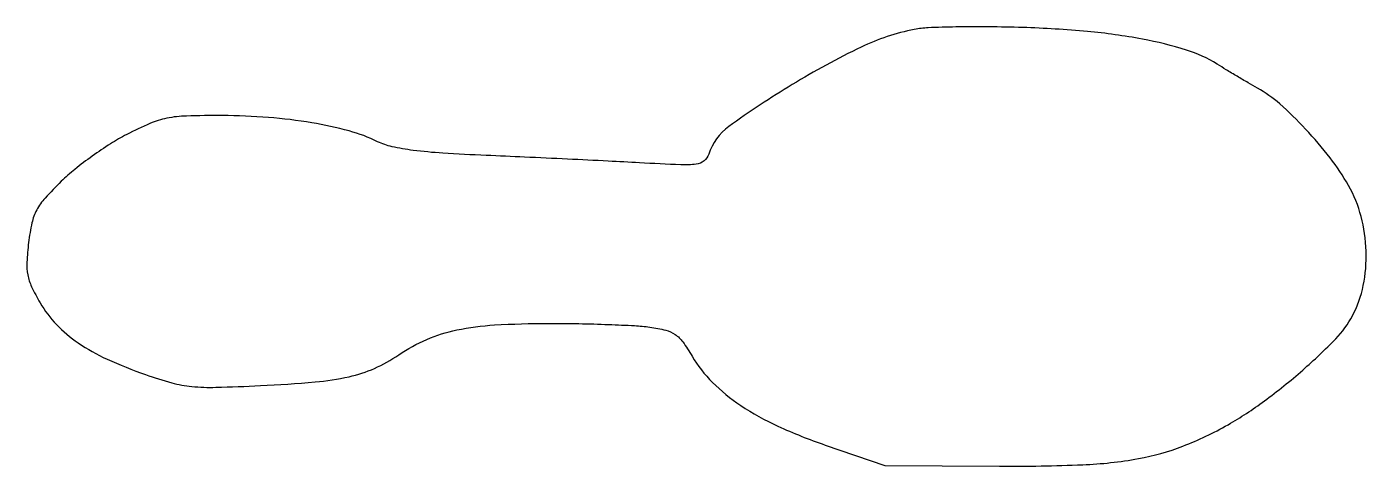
# Model space of a CAD drawing. Extents: x 0 to 229, y 1 to 76.
import ezdxf

# ---------------------------------------------------------------- set-up
doc = ezdxf.new("R2010")
doc.units = 0

msp = doc.modelspace()

# ---------------------------------------------------------------- linework, layer by layer
msp.add_lwpolyline([(151.5, 75.114235, 0.064136), (142.441959, 72.101848, 0.024127), (130.673182, 65.712211, 0.019671), (119.868684, 58.556284, 0.161161), (116.446835, 53.832491, -0.151028), (115.650973, 52.686777, -0.136083), (114.313584, 52.131743, -0.041484), (111.684462, 52.026633, -0.003219), (104.64324, 52.374749, 0.001369), (99.313458, 52.658018, 0.000629), (92.367077, 52.999367, 0.000623), (85.057254, 53.340224, 0.000863), (78.5, 53.626463, -0.005317), (71.09928, 54.015609, -0.015782), (66.039911, 54.49632, -0.022574), (62.450078, 55.117831, -0.060123), (60, 55.975354, 0.048291), (55.153788, 57.800956, 0.024363), (48.767973, 59.195745, 0.022143), (41.397951, 60.09974, 0.018363), (33.5, 60.424123, 0.008054), (27.394137, 60.352192, 0.041907), (24.049559, 59.977203, 0.053118), (21.178417, 59.084163, 0.017881), (17.211678, 57.199957, 0.021947), (14.449888, 55.607294, 0.013519), (11.340037, 53.506928, 0.01355), (8.372062, 51.259296, 0.023536), (6.053521, 49.21626, 0.016155), (3.288128, 46.359277, 0.061668), (1.863124, 44.336053, 0.068787), (1.053911, 42.140249, 0.023349), (0.48017, 38.778414, 0.017507), (0.186516, 35.424533, 0.060368), (0.335138, 33.250838, 0.064013), (0.993303, 31.242648, 0.021386), (2.443564, 28.506088, 0.058702), (5.246454, 24.798798, 0.052096), (8.940593, 21.674187, 0.042716), (13.860512, 18.905438, 0.021987), (20.421564, 16.26018, 0.017965), (24.896966, 14.859348, 0.042973), (28.316555, 14.231692, 0.030695), (32.415563, 14.091197, 0.005613), (40, 14.382098, 0.008875), (49.326479, 15.010825, 0.033419), (55.115362, 15.896818, 0.04985), (59.448244, 17.324532, 0.044607), (63.587953, 19.624249, -0.047315), (68.377028, 22.250935, -0.050023), (73.487068, 23.871776, -0.037712), (79.933067, 24.72631, -0.013889), (89.110429, 24.989176, -0.004584), (94.281572, 24.946209, -0.004746), (99.391397, 24.808376, -0.004585), (103.812173, 24.606516, -0.020357), (106.401207, 24.358487, -0.02617), (109.11076, 23.841476, -0.090839), (110.731393, 23.113752, -0.08688), (112.027118, 21.840735, -0.022709), (113.619945, 19.385542, 0.065219), (117.070637, 14.942527, 0.047966), (121.906659, 10.996973, 0.040237), (128.255414, 7.461963, 0.024021), (136.289052, 4.257061), (146.5, 0.741792), (166, 0.645415, 0.011163), (180.216129, 0.892557, 0.034965), (189.711188, 1.937493, 0.047155), (197.312023, 4.071811, 0.037788), (204.993648, 7.721365, 0.02961), (211.190411, 11.766022, 0.020341), (217.727155, 17.032102, 0.019529), (223.352402, 22.356006, 0.072384), (226.220053, 26.294484, 0.071795), (228.049281, 31.441327, 0.057297), (228.542023, 37.316513, 0.056545), (227.685623, 43.232355, 0.065451), (225.536009, 48.5, 0.034867), (222.398021, 53.208295, 0.023538), (218.215327, 58.127571, 0.023723), (213.79986, 62.423199, 0.053594), (210, 65.119462, -0.004089), (208.417119, 66.022005, -0.002422), (206.543179, 67.123086, -0.002423), (204.683815, 68.239977, -0.004165), (203.146993, 69.190899, 0.06605), (197.906628, 71.59754, 0.02808), (190.392764, 73.455966, 0.02381), (181.036934, 74.762109, 0.014909), (170, 75.439354, 0.005688), (164.155252, 75.556806, 0.006572), (158.584375, 75.532138, 0.005935), (153.871906, 75.393351, 0.037931)], format="xyb", close=True)

doc.saveas('drawing.dxf')
